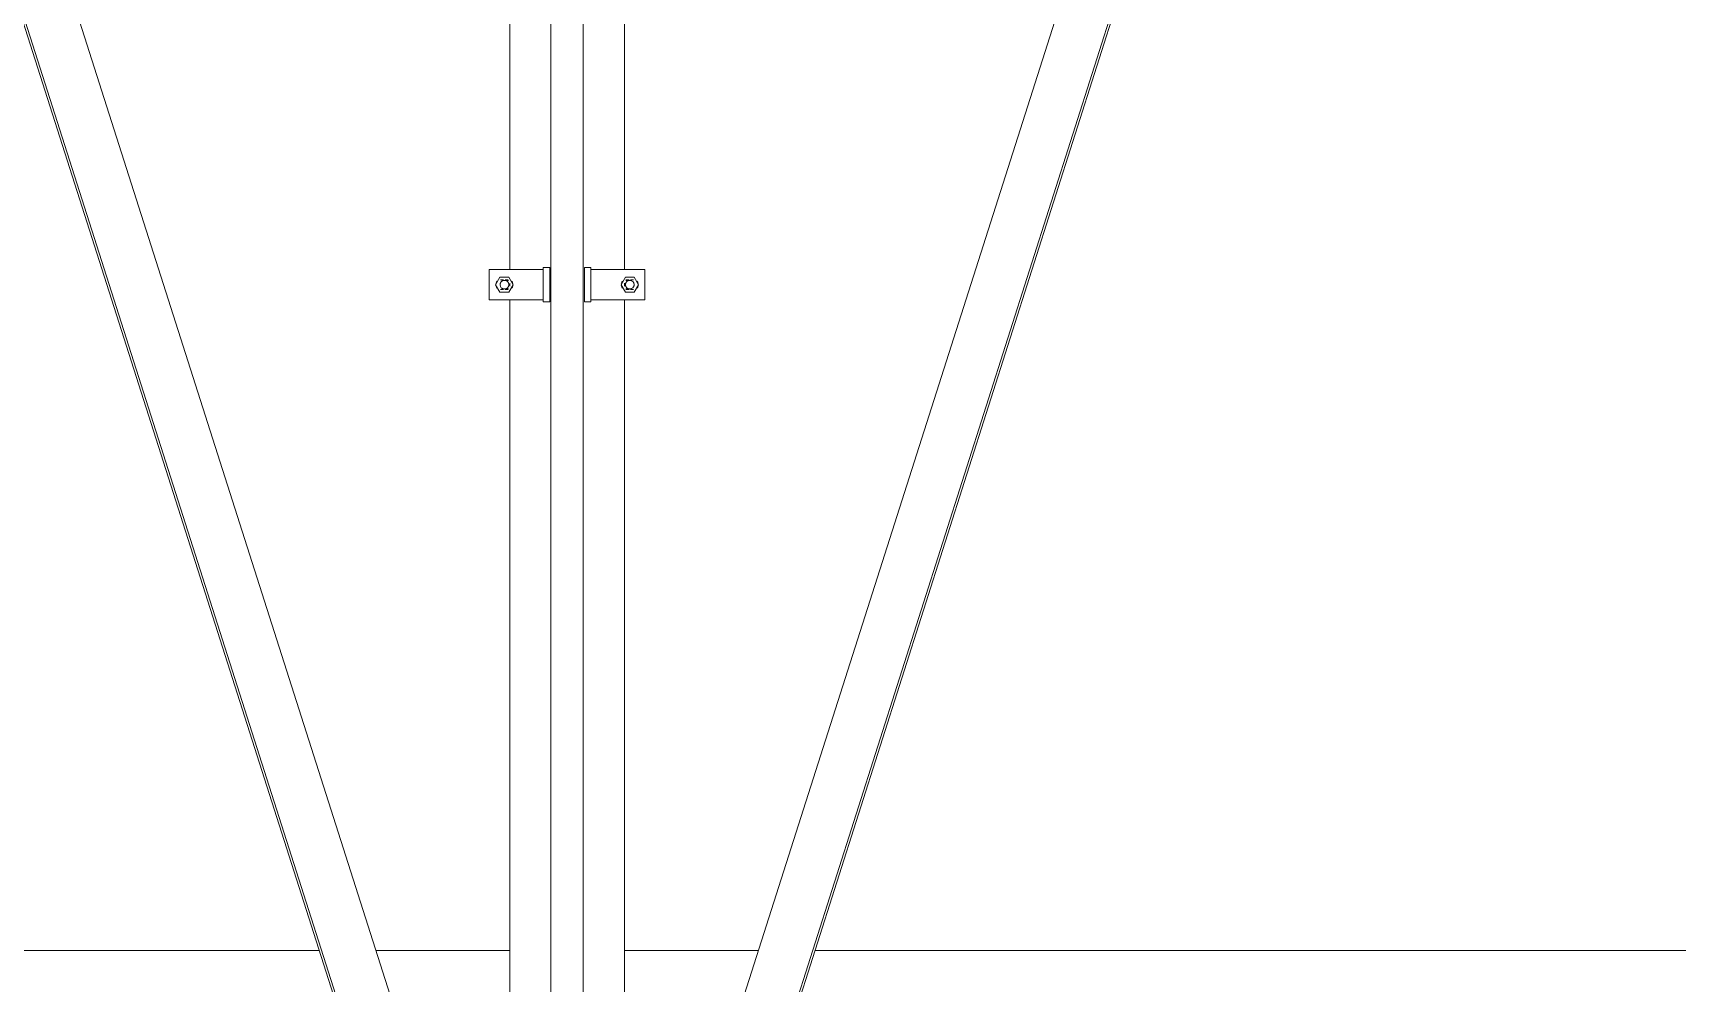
# Model space of a CAD drawing. Header units: inches. Extents: x 21408 to 98131, y -290 to 853.
# Drawn here: x 32063.1 to 32158.1, y 184.6 to 239.6 of the extents above; entities that cross this region are included whole.
import ezdxf

# ---------------------------------------------------------------- set-up
doc = ezdxf.new("R2010")
doc.units = ezdxf.units.IN
doc.header["$MEASUREMENT"] = 0
doc.layers.add('M-HVAC-DUCT', color=70, linetype='Continuous', lineweight=9)
doc.layers.add('Q-SPCQ', color=91, linetype='Continuous', lineweight=9)

# ---------------------------------------------------------------- blocks, each defined once
blk = doc.blocks.new('Basketball_Backstop-Performance_Sports_Systems-3103-Ceiling_Hung - 27_-0_ to 27_-11 7_8_-V62-Building Section - North_South looking East _ Fitness Center')
at = {"layer": 'Q-SPCQ'}
for p, q in [((21711.115, 287.765), (21711.115, 135.835)), ((21712.99, 135.835), (21712.99, 287.765)), ((21708.56, 152.543), (21667.62, 280.918)), ((21708.694, 152.543), (21667.754, 280.918)), ((21670.745, 281.375), (21708.738, 162.244)), ((21708.745, 281.375), (21708.745, 225.86)), ((21715.37, 225.864), (21715.37, 281.375)), ((21715.376, 162.237), (21753.371, 281.375)), ((21756.362, 280.918), (21715.422, 152.543)), ((21715.556, 152.543), (21756.496, 280.918)), ((21710.683, 225.875), (21707.558, 225.875)), ((21707.558, 225.562), (21707.558, 225.875)), ((21707.558, 224.437), (21707.558, 225.562)), ((21708.18, 225.437), (21707.928, 225)), ((21708.686, 225.437), (21708.18, 225.437)), ((21708.938, 225), (21708.686, 225.437)), ((21711.058, 226), (21710.683, 226)), ((21710.683, 226), (21710.683, 224)), ((21711.058, 224), (21711.058, 226)), ((21712.995, 128), (21712.995, 226)), ((21713.433, 226), (21713.058, 226)), ((21713.058, 226), (21713.058, 224)), ((21713.433, 224), (21713.433, 226)), ((21716.558, 225.875), (21713.433, 225.875)), ((21715.43, 225.437), (21715.178, 225)), ((21715.936, 225.437), (21715.43, 225.437)), ((21716.188, 225), (21715.936, 225.437)), ((21716.558, 225.875), (21716.558, 225.562)), ((21716.558, 225.562), (21716.558, 224.437)), ((21707.558, 224.125), (21707.558, 224.437)), ((21707.928, 225), (21708.18, 224.562)), ((21708.18, 224.562), (21708.686, 224.562)), ((21708.214, 225.281), (21708.391, 225.281)), ((21708.391, 224.719), (21708.214, 224.719)), ((21708.475, 225.281), (21708.652, 225.281)), ((21708.652, 224.719), (21708.475, 224.719)), ((21708.686, 224.562), (21708.938, 225)), ((21708.745, 225.083), (21708.745, 224.917)), ((21715.178, 225), (21715.43, 224.562)), ((21715.37, 224.917), (21715.37, 225.083)), ((21715.43, 224.562), (21715.936, 224.562)), ((21715.464, 225.281), (21715.641, 225.281)), ((21715.641, 224.719), (21715.464, 224.719)), ((21715.725, 225.281), (21715.902, 225.281)), ((21715.902, 224.719), (21715.725, 224.719)), ((21715.936, 224.562), (21716.188, 225)), ((21716.558, 224.437), (21716.558, 224.125)), ((21707.558, 224.125), (21710.683, 224.125)), ((21708.745, 224.136), (21708.745, 162.045)), ((21710.683, 224), (21711.058, 224)), ((21713.058, 224), (21713.433, 224)), ((21713.433, 224.125), (21716.558, 224.125)), ((21715.37, 161.989), (21715.37, 224.14))]:
    blk.add_line(p, q, dxfattribs=at)
at = {"layer": 'Q-SPCQ', "flags": 128}
for points in [[(21708.188, 225.05), (21708.19, 225.059), (21708.193, 225.069), (21708.196, 225.079), (21708.199, 225.088)], [(21708.216, 225.124), (21708.221, 225.133), (21708.227, 225.141), (21708.232, 225.149), (21708.239, 225.157), (21708.245, 225.165), (21708.252, 225.172), (21708.259, 225.179), (21708.266, 225.186), (21708.274, 225.193), (21708.281, 225.199), (21708.29, 225.205), (21708.298, 225.21), (21708.306, 225.216), (21708.315, 225.22), (21708.324, 225.225)], [(21708.336, 224.77), (21708.326, 224.774), (21708.317, 224.778), (21708.309, 224.783), (21708.3, 224.788), (21708.292, 224.794), (21708.284, 224.799), (21708.276, 224.806)], [(21708.381, 225.244), (21708.39, 225.246), (21708.4, 225.248), (21708.41, 225.249), (21708.42, 225.25), (21708.43, 225.25), (21708.433, 225.25)], [(21708.423, 224.75), (21708.413, 224.751), (21708.403, 224.752), (21708.393, 224.753)], [(21708.433, 225.25), (21708.436, 225.25), (21708.445, 225.25), (21708.459, 225.25)], [(21708.452, 224.75), (21708.44, 224.75), (21708.434, 224.75), (21708.433, 224.75)], [(21708.479, 225.25), (21708.505, 225.25), (21708.537, 225.25), (21708.574, 225.25), (21708.617, 225.25), (21708.665, 225.25)], [(21708.642, 224.75), (21708.597, 224.75), (21708.556, 224.75), (21708.522, 224.75)], [(21715.637, 224.75), (21715.611, 224.75), (21715.579, 224.75), (21715.542, 224.75), (21715.499, 224.75), (21715.451, 224.75)], [(21715.473, 225.25), (21715.519, 225.25), (21715.56, 225.25), (21715.594, 225.25), (21715.623, 225.25), (21715.647, 225.25)], [(21715.683, 224.75), (21715.68, 224.75), (21715.671, 224.75), (21715.657, 224.75)], [(21715.664, 225.25), (21715.676, 225.25), (21715.682, 225.25), (21715.683, 225.25)], [(21715.683, 225.25), (21715.693, 225.25), (21715.703, 225.249), (21715.713, 225.248), (21715.723, 225.247), (21715.733, 225.245), (21715.742, 225.243), (21715.752, 225.24), (21715.762, 225.237), (21715.771, 225.234), (21715.78, 225.23), (21715.789, 225.226), (21715.798, 225.222), (21715.807, 225.217)], [(21715.801, 224.78), (21715.792, 224.775), (21715.783, 224.771), (21715.774, 224.767), (21715.764, 224.764), (21715.755, 224.76), (21715.745, 224.758), (21715.735, 224.756), (21715.725, 224.754), (21715.716, 224.752), (21715.706, 224.751), (21715.696, 224.75), (21715.686, 224.75), (21715.683, 224.75)], [(21715.9, 224.876), (21715.895, 224.867), (21715.889, 224.859), (21715.883, 224.851), (21715.877, 224.843), (21715.871, 224.835), (21715.864, 224.828), (21715.857, 224.821), (21715.85, 224.814), (21715.842, 224.807), (21715.834, 224.801)], [(21715.916, 225.091), (21715.919, 225.081), (21715.922, 225.072), (21715.925, 225.062), (21715.927, 225.052), (21715.929, 225.042), (21715.931, 225.033), (21715.932, 225.023), (21715.933, 225.013), (21715.933, 225.003), (21715.933, 225)], [(21715.933, 225), (21715.933, 224.99), (21715.932, 224.98), (21715.931, 224.97), (21715.93, 224.96), (21715.928, 224.95), (21715.926, 224.941), (21715.923, 224.931), (21715.92, 224.921), (21715.917, 224.912)]]:
    blk.add_lwpolyline(points, dxfattribs=at)
at = {"layer": 'Q-SPCQ'}
for centre, radius, start, end in [((21708.214, 225), 0.281, 135, 165), ((21708.214, 225), 0.281, 195, 225), ((21708.433, 225), 0.25, 0, 180), ((21708.433, 225), 0.25, 180, 0), ((21708.433, 225), 0.25, 120, 165), ((21708.433, 225), 0.25, 90, 105), ((21708.433, 225), 0.25, 0, 90), ((21708.652, 225), 0.281, 15, 45), ((21708.652, 225), 0.281, 315, 345), ((21715.464, 225), 0.281, 135, 165), ((21715.464, 225), 0.281, 195, 225), ((21715.683, 225), 0.25, 0, 180), ((21715.683, 225), 0.25, 150, 210), ((21715.683, 225), 0.25, 180, 0), ((21715.683, 225), 0.25, 90, 135), ((21715.683, 225), 0.25, 240, 270), ((21715.683, 225), 0.25, 60, 90), ((21715.683, 225), 0.25, 270, 300), ((21715.683, 225), 0.25, 315, 30), ((21715.902, 225), 0.281, 15, 45), ((21715.902, 225), 0.281, 315, 345)]:
    blk.add_arc(centre, radius, start, end, dxfattribs=at)
blk = doc.blocks.new('Basketball_Backstop-Performance_Sports_Systems-3103-Ceiling_Hung - 27_-0_ to 27_-11 7_8_-V69-Building Section - North_South looking East _ Fitness Center')
at = {"layer": 'Q-SPCQ', "flags": 128}
for points in [[(21708.642, 225.25), (21708.597, 225.25), (21708.556, 225.25), (21708.522, 225.25), (21708.493, 225.25), (21708.469, 225.25)], [(21708.537, 224.75), (21708.574, 224.75), (21708.617, 224.75), (21708.665, 224.75)], [(21715.637, 225.25), (21715.611, 225.25), (21715.579, 225.25), (21715.542, 225.25), (21715.499, 225.25), (21715.451, 225.25)], [(21715.473, 224.75), (21715.519, 224.75), (21715.56, 224.75), (21715.594, 224.75), (21715.623, 224.75), (21715.647, 224.75)]]:
    blk.add_lwpolyline(points, dxfattribs=at)
at = {"layer": 'Q-SPCQ'}
for centre, start, end in [((21708.433, 225), 135, 150), ((21708.433, 225), 90, 105), ((21708.433, 225), 75, 90), ((21715.683, 225), 255, 270), ((21715.683, 225), 60, 90), ((21715.683, 225), 270, 300), ((21715.683, 225), 315, 330), ((21715.683, 225), 345, 15)]:
    blk.add_arc(centre, 0.25, start, end, dxfattribs=at)

msp = doc.modelspace()

# ---------------------------------------------------------------- linework, layer by layer
at = {"layer": 'M-HVAC-DUCT'}
for p, q in [((32079.596, 186.5), (31666.261, 186.5)), ((32090.637, 186.5), (32082.894, 186.5)), ((32105.006, 186.5), (32097.262, 186.5)), ((32521.629, 186.5), (32108.277, 186.5))]:
    msp.add_line(p, q, dxfattribs=at)

# ---------------------------------------------------------------- block references
at = {"layer": 'Q-SPCQ'}
for name in ['Basketball_Backstop-Performance_Sports_Systems-3103-Ceiling_Hung - 27_-0_ to 27_-11 7_8_-V62-Building Section - North_South looking East _ Fitness Center', 'Basketball_Backstop-Performance_Sports_Systems-3103-Ceiling_Hung - 27_-0_ to 27_-11 7_8_-V69-Building Section - North_South looking East _ Fitness Center']:
    msp.add_blockref(name, (10381.892, 0), dxfattribs=at)

doc.saveas('drawing.dxf')
